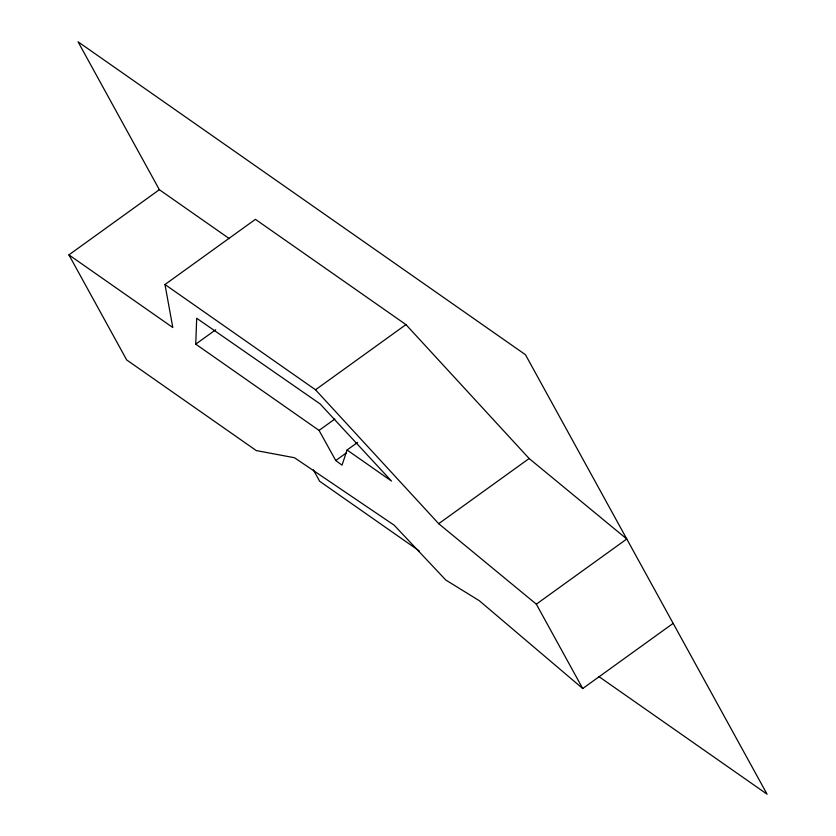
<?xml version="1.0" encoding="UTF-8"?>
<svg xmlns="http://www.w3.org/2000/svg" width="836" height="836" viewBox="0 0 836 836"><rect width="100%" height="100%" fill="white"/><g stroke="black" fill="none" stroke-linecap="round" stroke-linejoin="round"><path stroke-width="1.25" d="M195.739 344.15L196.7 318.255L320.115 403.924L391.467 481.045L347.076 449.998L342.018 465.171L335.748 460.531L319.049 430.404L195.739 344.15L215.719 329.75M673.158 623.353L582.723 688.53L479.289 600.697L445.797 580.027L394.195 525.207L294.481 457.731L256.286 450.583L126.685 359.94L68.918 254.875L159.352 189.699L229.315 238.626M164.985 284.512L255.419 219.335L405.951 324.608L529.136 458.515L626.77 538.99L536.336 604.167L438.701 523.691L315.517 389.785L164.985 284.512L172.801 327.524L68.918 254.875M315.517 389.785L405.951 324.608M319.049 430.404L334.828 419.035M347.076 449.998L357.589 442.422M335.748 460.531L346.261 452.955M438.701 523.691L529.136 458.515M419.202 550.893L319.655 481.275L313.364 469.832M599.025 676.669L767.082 794.2L525.478 354.725L78.051 41.8L159.352 189.699M536.336 604.167L582.723 688.53"/></g></svg>
